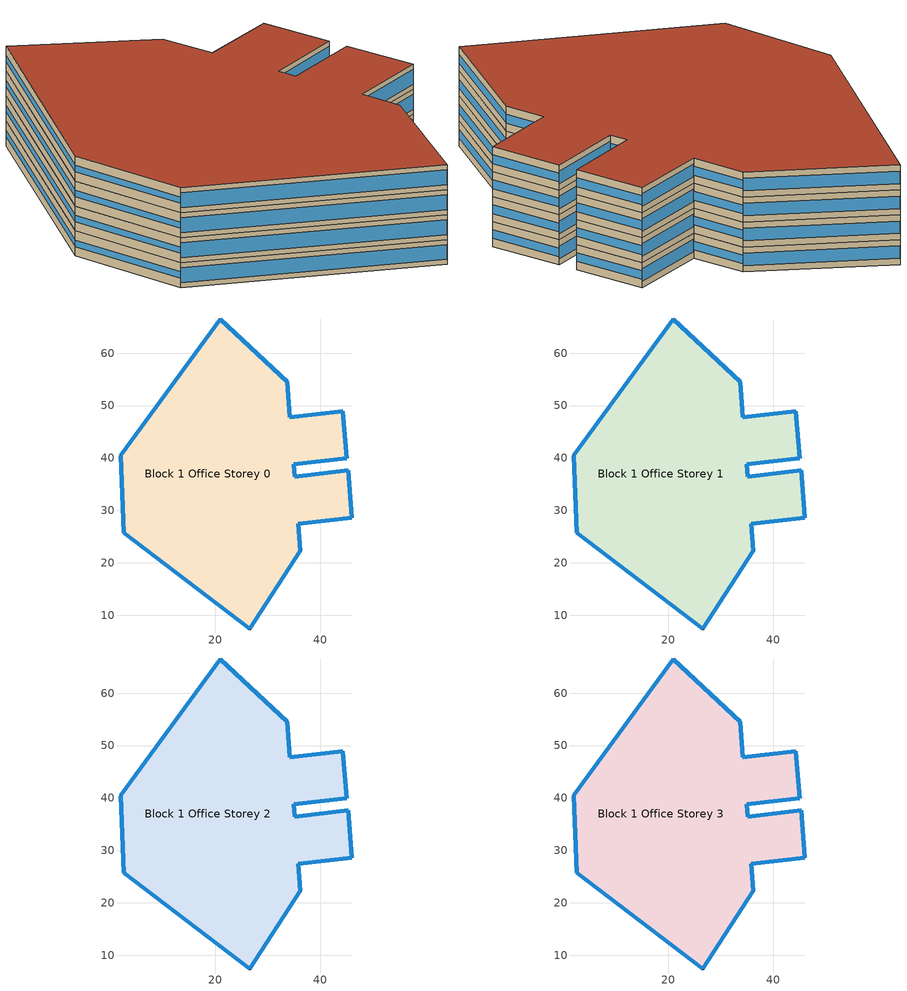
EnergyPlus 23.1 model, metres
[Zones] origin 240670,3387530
Block 1 Office Storey 0
 floor ground (Project Floor): 33.71,54.56 34.22,47.78 44.33,48.87 45.07,39.97 34.97,38.77 35.1,36.44 45.3,37.64 46.05,28.63 35.84,27.44 36.2,22.32 26.53,7.36 2.5,25.69 1.89,40.46 20.95,66.51 z0
 wall outside (Project Wall): 33.71,54.56 20.95,66.51 1.89,40.46 2.5,25.69 26.53,7.36 36.2,22.32 35.84,27.44 46.05,28.63 45.3,37.64 35.1,36.44 34.97,38.77 45.07,39.97 44.33,48.87 34.22,47.78 33.71,54.56 z0:3
 window (Office_north_window_construction): 33.71,54.56 20.95,66.51 / 45.3,37.64 35.11,36.44 / 44.32,48.87 34.23,47.78 z0.75:2.25
 window (Office_west_window_construction): 20.94,66.5 1.9,40.47 / 1.89,40.45 2.5,25.69 z1.12:1.88
 window (Office_south_window_construction): 2.51,25.68 26.52,7.37 / 35.85,27.44 46.04,28.63 / 34.97,38.77 45.07,39.97 z0.6:2.4
 window (Office_east_window_construction): 26.54,7.37 36.2,22.32 / 36.2,22.33 35.84,27.43 / 46.05,28.64 45.3,37.63 / 35.1,36.44 34.97,38.77 / 45.07,39.98 44.33,48.86 / 34.22,47.78 33.71,54.55 z0.98:2.02
 roof outside (Project Ceiling): 36.2,22.32 35.84,27.44 46.05,28.63 45.3,37.64 35.1,36.44 34.97,38.77 45.07,39.97 44.33,48.87 34.22,47.78 33.71,54.56 20.95,66.51 1.89,40.46 2.5,25.69 26.53,7.36 z3
Block 1 Office Storey 1
 floor outside (Project Floor): 33.71,54.56 34.22,47.78 44.33,48.87 45.07,39.97 34.97,38.77 35.1,36.44 45.3,37.64 46.05,28.63 35.84,27.44 36.2,22.32 26.53,7.36 2.5,25.69 1.89,40.46 20.95,66.51 z3
 wall outside (Project Wall): 33.71,54.56 20.95,66.51 1.89,40.46 2.5,25.69 26.53,7.36 36.2,22.32 35.84,27.44 46.05,28.63 45.3,37.64 35.1,36.44 34.97,38.77 45.07,39.97 44.33,48.87 34.22,47.78 33.71,54.56 z3:6
 window (Office_north_window_construction): 33.71,54.56 20.95,66.51 / 45.3,37.64 35.11,36.44 / 44.32,48.87 34.23,47.78 z3.75:5.25
 window (Office_west_window_construction): 20.94,66.5 1.9,40.47 / 1.89,40.45 2.5,25.69 z4.12:4.88
 window (Office_south_window_construction): 2.51,25.68 26.52,7.37 / 35.85,27.44 46.04,28.63 / 34.97,38.77 45.07,39.97 z3.6:5.4
 window (Office_east_window_construction): 26.54,7.37 36.2,22.32 / 36.2,22.33 35.84,27.43 / 46.05,28.64 45.3,37.63 / 35.1,36.44 34.97,38.77 / 45.07,39.98 44.33,48.86 / 34.22,47.78 33.71,54.55 z3.98:5.03
 roof outside (Project Ceiling): 36.2,22.32 35.84,27.44 46.05,28.63 45.3,37.64 35.1,36.44 34.97,38.77 45.07,39.97 44.33,48.87 34.22,47.78 33.71,54.56 20.95,66.51 1.89,40.46 2.5,25.69 26.53,7.36 z6
Block 1 Office Storey 2
 floor outside (Project Floor): 33.71,54.56 34.22,47.78 44.33,48.87 45.07,39.97 34.97,38.77 35.1,36.44 45.3,37.64 46.05,28.63 35.84,27.44 36.2,22.32 26.53,7.36 2.5,25.69 1.89,40.46 20.95,66.51 z6
 wall outside (Project Wall): 33.71,54.56 20.95,66.51 1.89,40.46 2.5,25.69 26.53,7.36 36.2,22.32 35.84,27.44 46.05,28.63 45.3,37.64 35.1,36.44 34.97,38.77 45.07,39.97 44.33,48.87 34.22,47.78 33.71,54.56 z6:9
 window (Office_north_window_construction): 33.71,54.56 20.95,66.51 / 45.3,37.64 35.11,36.44 / 44.32,48.87 34.23,47.78 z6.75:8.25
 window (Office_west_window_construction): 20.94,66.5 1.9,40.47 / 1.89,40.45 2.5,25.69 z7.12:7.88
 window (Office_south_window_construction): 2.51,25.68 26.52,7.37 / 35.85,27.44 46.04,28.63 / 34.97,38.77 45.07,39.97 z6.6:8.4
 window (Office_east_window_construction): 26.54,7.37 36.2,22.32 / 36.2,22.33 35.84,27.43 / 46.05,28.64 45.3,37.63 / 35.1,36.44 34.97,38.77 / 45.07,39.98 44.33,48.86 / 34.22,47.78 33.71,54.55 z6.97:8.03
 roof outside (Project Ceiling): 36.2,22.32 35.84,27.44 46.05,28.63 45.3,37.64 35.1,36.44 34.97,38.77 45.07,39.97 44.33,48.87 34.22,47.78 33.71,54.56 20.95,66.51 1.89,40.46 2.5,25.69 26.53,7.36 z9
Block 1 Office Storey 3
 floor outside (Project Floor): 33.71,54.56 34.22,47.78 44.33,48.87 45.07,39.97 34.97,38.77 35.1,36.44 45.3,37.64 46.05,28.63 35.84,27.44 36.2,22.32 26.53,7.36 2.5,25.69 1.89,40.46 20.95,66.51 z9
 wall outside (Project Wall): 33.71,54.56 20.95,66.51 1.89,40.46 2.5,25.69 26.53,7.36 36.2,22.32 35.84,27.44 46.05,28.63 45.3,37.64 35.1,36.44 34.97,38.77 45.07,39.97 44.33,48.87 34.22,47.78 33.71,54.56 z9:12
 window (Office_north_window_construction): 33.71,54.56 20.95,66.51 / 45.3,37.64 35.11,36.44 / 44.32,48.87 34.23,47.78 z9.75:11.25
 window (Office_west_window_construction): 20.94,66.5 1.9,40.47 / 1.89,40.45 2.5,25.69 z10.12:10.88
 window (Office_south_window_construction): 2.51,25.68 26.52,7.37 / 35.85,27.44 46.04,28.63 / 34.97,38.77 45.07,39.97 z9.6:11.4
 window (Office_east_window_construction): 26.54,7.37 36.2,22.32 / 36.2,22.33 35.84,27.43 / 46.05,28.64 45.3,37.63 / 35.1,36.44 34.97,38.77 / 45.07,39.98 44.33,48.86 / 34.22,47.78 33.71,54.55 z9.97:11.03
 roof outside (Project Flat Roof): 36.2,22.32 35.84,27.44 46.05,28.63 45.3,37.64 35.1,36.44 34.97,38.77 45.07,39.97 44.33,48.87 34.22,47.78 33.71,54.56 20.95,66.51 1.89,40.46 2.5,25.69 26.53,7.36 z12
[Building]
Building_1: North Axis=0; Terrain=City; Loads Convergence Tolerance Value=0.04; Temperature Convergence Tolerance Value=0.4; Solar Distribution=FullExterior; Maximum Number of Warmup Days=25; Minimum Number of Warmup Days=6
[Site:Location]
CHN Design_Conditions: Latitude=30; Longitude=114; Time Zone=8; Elevation=12
[SIZINGPERIOD:DESIGNDAY] Day of Month=21; DryBulb Temperature Range Modifier Type=DefaultMultipliers; Humidity Condition Type=Wetbulb; Barometric Pressure=101181; Rain Indicator=No; Snow Indicator=No; Daylight Saving Time Indicator=No; Sky Clearness=0; Begin Environment Reset Mode=FullResetAtBeginEnvironment
Name | Month | Day Type | Maximum DryBulb Temperature | Daily DryBulb Temperature Range | Wetbulb or DewPoint at Maximum DryBulb | Wind Speed | Wind Direction | Solar Model Indicator | ASHRAE Clear Sky Optical Depth for Beam Irradiance taub | ASHRAE Clear Sky Optical Depth for Diffuse Irradiance taud
Ann Htg 99.6% Condns DB | 1 | WinterDesignDay | -10 | 0 | -4.8 | 1 | 340 | ASHRAEClearSky | 0 | 0
Ann Clg .4% Condns DB=>MWB | 7 | SummerDesignDay | 40 | 6.6 | 27.1 | 3.5 | 220 | ASHRAETau | 0.781 | 1.413
[MATERIAL]
DefaultMaterial: Roughness=Rough; Thickness=0.1; Conductivity=0.1; Density=1000; Specific Heat=1000; Thermal Absorptance=0.9; Solar Absorptance=0.7; Visible Absorptance=0.7
[WINDOWMATERIAL:SIMPLEGLAZINGSYSTEM] UFactor=1.6; Visible Transmittance=0.6
Name | Solar Heat Gain Coefficient
Office_east_window; Office_south_window; Office_west_window | 0.3
Office_north_window | 0.35
[CONSTRUCTION]
Project Wall; Project Floor; Project Flat Roof; Project Ceiling: DefaultMaterial
Office_east_window_construction: Office_east_window
Office_south_window_construction: Office_south_window
Office_west_window_construction: Office_west_window
Office_north_window_construction: Office_north_window
[SPACE] Ceiling Height=autocalculate; Volume=autocalculate; Floor Area=autocalculate; Space Type=Office
Name | Zone
Block 1 Office Storey 0_space | Block 1 Office Storey 0
Block 1 Office Storey 1_space | Block 1 Office Storey 1
Block 1 Office Storey 2_space | Block 1 Office Storey 2
Block 1 Office Storey 3_space | Block 1 Office Storey 3
[SPACELIST]
Office: Block 1 Office Storey 0_space, Block 1 Office Storey 1_space, Block 1 Office Storey 2_space, Block 1 Office Storey 3_space
[ZONE] Type=1; Multiplier=1; Ceiling Height=autocalculate; Volume=autocalculate; Floor Area=autocalculate; Part of Total Floor Area=Yes
Block 1 Office Storey 0; Block 1 Office Storey 1; Block 1 Office Storey 2; Block 1 Office Storey 3
[PEOPLE]
People_for_office: Zone or ZoneList or Space or SpaceList=Office; Number of People Schedule=SeasonalSchedule_Schedule_office_people; Number of People Calculation Method=People/Area; People per Floor Area=0.1; Fraction Radiant=0.3; Sensible Heat Fraction=autocalculate; Activity Level Schedule=SeasonalSchedule_Schedule_office_activity; Carbon Dioxide Generation Rate=3.82e-08; Enable ASHRAE 55 Comfort Warnings=No; Mean Radiant Temperature Calculation Type=ZoneAveraged; Clothing Insulation Calculation Method=ClothingInsulationSchedule; Cold Stress Temperature Threshold=15.56; Heat Stress Temperature Threshold=30
[LIGHTS]
Light_for_office: Zone or ZoneList or Space or SpaceList=Office; Schedule=SeasonalSchedule_office_lighting; Design Level Calculation Method=Watts/Area; Watts per Zone Floor Area=8; Return Air Fraction=0; Fraction Radiant=0.32; Fraction Visible=0.25; Fraction Replaceable=1; EndUse Subcategory=General; Return Air Fraction Calculated from Plenum Temperature=No; Return Air Fraction Function of Plenum Temperature Coefficient 1=0; Return Air Fraction Function of Plenum Temperature Coefficient 2=0
[ELECTRICEQUIPMENT]
Equipment_for_office: Zone or ZoneList or Space or SpaceList=Office; Schedule=SeasonalSchedule_Schedule_office_equipment; Design Level Calculation Method=Watts/Area; Watts per Zone Floor Area=15; Fraction Latent=0; Fraction Radiant=0; Fraction Lost=0; EndUse Subcategory=Electric Equipment
[DAYLIGHTING:CONTROLS] Illuminance Setpoint at Reference Point 1=300
Name | Zone or Space | Glare Calculation Daylighting Reference Point | Daylighting Reference Point 1
Dlight_Block 1 Office Storey 0 | Block 1 Office Storey 0 | Rpoint_Block 1 Office Storey 0 | Rpoint_Block 1 Office Storey 0
Dlight_Block 1 Office Storey 1 | Block 1 Office Storey 1 | Rpoint_Block 1 Office Storey 1 | Rpoint_Block 1 Office Storey 1
Dlight_Block 1 Office Storey 2 | Block 1 Office Storey 2 | Rpoint_Block 1 Office Storey 2 | Rpoint_Block 1 Office Storey 2
Dlight_Block 1 Office Storey 3 | Block 1 Office Storey 3 | Rpoint_Block 1 Office Storey 3 | Rpoint_Block 1 Office Storey 3
[HVACTEMPLATE:THERMOSTAT]
Name | Heating Setpoint Schedule | Cooling Setpoint Schedule
Thermostat_for_office | SeasonalSchedule_office_heating | SeasonalSchedule_office_cooling
Thermostat_for_commercial | SeasonalSchedule_commerical_heating | SeasonalSchedule_commerical_cooling
Thermostat_for_residential | SeasonalSchedule_residential_heating | SeasonalSchedule_residential_cooling
Thermostat_for_school | SeasonalSchedule_school_heating | SeasonalSchedule_school_cooling
Thermostat_for_hospital | SeasonalSchedule_hospital_heating | SeasonalSchedule_hospital_cooling
Thermostat_for_industrial | SeasonalSchedule_Industrial_heating | SeasonalSchedule_Industrial_cooling
Thermostat_for_transport | SeasonalSchedule_transport_heating | SeasonalSchedule_transport_cooling
Thermostat_for_administration | SeasonalSchedule_administration_heating | SeasonalSchedule_administration_cooling
[HVACTEMPLATE:ZONE:IDEALLOADSAIRSYSTEM] Template Thermostat=Thermostat_for_office; Maximum Heating Supply Air Temperature=50; Minimum Cooling Supply Air Temperature=13; Maximum Heating Supply Air Humidity Ratio=0.0156; Minimum Cooling Supply Air Humidity Ratio=0.0077; Heating Limit=NoLimit; Cooling Limit=NoLimit; Dehumidification Control Type=ConstantSensibleHeatRatio; Cooling Sensible Heat Ratio=0.7; Dehumidification Setpoint=60; Humidification Control Type=None; Humidification Setpoint=30; Outdoor Air Method=DetailedSpecification; Outdoor Air Flow Rate per Person=0.00944; Outdoor Air Flow Rate per Zone Floor Area=0; Outdoor Air Flow Rate per Zone=0; Design Specification Outdoor Air Object=Ventilation_for_office; Demand Controlled Ventilation Type=None; Outdoor Air Economizer Type=NoEconomizer; Heat Recovery Type=None; Sensible Heat Recovery Effectiveness=0.7; Latent Heat Recovery Effectiveness=0.65
Block 1 Office Storey 0; Block 1 Office Storey 1; Block 1 Office Storey 2; Block 1 Office Storey 3
[DESIGNSPECIFICATION:OUTDOORAIR]
Ventilation_for_office: Outdoor Air Method=Flow/Person; Outdoor Air Flow per Person=0.00833333; Outdoor Air Flow per Zone Floor Area=0; Outdoor Air Flow per Zone=0; Outdoor Air Flow Air Changes per Hour=0
[SCHEDULE:DAY:HOURLY]
Schedule_administration_heating_summer_hourly; Schedule_commerical_heating_summer_hourly; Schedule_residential_heating_summer_hourly; Schedule_school_heating_summer_hourly; Schedule_hospital_heating_summer_hourly; Schedule_Industrial_heating_summer_hourly; Schedule_transport_heating_summer_hourly; Schedule_office_heating_summer_hourly: -20, -20, -20, -20, -20, -20, -20, -20, -20, -20, -20, -20, -20, -20, -20, -20, -20, -20, -20, -20, -20, -20, -20, -20
Schedule_administration_heating_winnter_weekday_hourly: 5, 5, 5, 5, 5, 5, 12, 12, 18, 20, 20, 20, 20, 20, 20, 20, 20, 20, 18, 5, 5, 5, 5, 5
Schedule_administration_heating_winnter_holiday_hourly; Schedule_school_heating_winnter_holiday_hourly: 5, 5, 5, 5, 5, 5, 5, 5, 5, 5, 5, 5, 5, 5, 5, 5, 5, 5, 5, 5, 5, 5, 5, 5
Schedule_administration_cooling_winter_hourly; Schedule_administration_cooling_summer_holiday_hourly; Schedule_commerical_cooling_winter_hourly; Schedule_residential_cooling_winter_hourly; Schedule_school_cooling_winter_hourly; Schedule_school_cooling_summer_holiday_hourly; Schedule_hospital_cooling_winter_hourly; Schedule_Industrial_cooling_winter_hourly; Schedule_transport_cooling_winter_hourly; Schedule_office_cooling_winter_hourly: 50, 50, 50, 50, 50, 50, 50, 50, 50, 50, 50, 50, 50, 50, 50, 50, 50, 50, 50, 50, 50, 50, 50, 50
Schedule_administration_cooling_summer_weekday_hourly: 50, 50, 50, 50, 50, 50, 50, 28, 26, 26, 26, 26, 26, 26, 26, 26, 26, 26, 50, 50, 50, 50, 50, 50
Schedule_commerical_heating_winnter_weekday_hourly; Schedule_commerical_heating_winnter_holiday_hourly: 5, 5, 5, 5, 5, 5, 12, 16, 18, 18, 18, 18, 18, 18, 18, 18, 18, 18, 18, 18, 12, 5, 5, 5
Schedule_commerical_cooling_summer_weekday_hourly; Schedule_commerical_cooling_summer_holiday_hourly: 50, 50, 50, 50, 50, 50, 50, 28, 24, 24, 24, 24, 24, 24, 24, 24, 24, 24, 24, 24, 24, 28, 50, 50
Schedule_residential_heating_winnter_weekday_hourly; Schedule_residential_heating_winnter_holiday_hourly: 18, 18, 18, 18, 18, 18, 18, -20, -20, -20, -20, -20, -20, -20, -20, -20, -20, -20, -20, -20, 18, 18, 18, 18
Schedule_residential_cooling_summer_weekday_hourly; Schedule_residential_cooling_summer_holiday_hourly: 26, 26, 26, 26, 26, 26, 26, 50, 50, 50, 50, 50, 50, 50, 50, 50, 50, 50, 50, 50, 26, 26, 26, 26
Schedule_school_heating_winnter_weekday_hourly: 5, 5, 5, 5, 5, 12, 18, 20, 20, 20, 20, 20, 20, 20, 20, 20, 20, 20, 18, 12, 5, 5, 5, 5
Schedule_school_cooling_summer_weekday_hourly: 50, 50, 50, 50, 50, 50, 28, 26, 26, 26, 26, 26, 26, 26, 26, 26, 26, 26, 50, 50, 50, 50, 50, 50
Schedule_hospital_heating_winnter_weekday_hourly; Schedule_hospital_heating_winnter_holiday_hourly: 22, 22, 22, 22, 22, 22, 22, 22, 22, 22, 22, 22, 22, 22, 22, 22, 22, 22, 22, 22, 22, 22, 22, 22
Schedule_hospital_cooling_summer_weekday_hourly; Schedule_hospital_cooling_summer_holiday_hourly: 26, 26, 26, 26, 26, 26, 26, 26, 26, 26, 26, 26, 26, 26, 26, 26, 26, 26, 26, 26, 26, 26, 26, 26
Schedule_Industrial_heating_winnter_weekday_hourly; Schedule_Industrial_heating_winnter_holiday_hourly: -20, -20, -20, -20, -20, -20, 18, 18, 18, 18, 18, 18, 18, 18, 18, 18, 18, 18, 18, -20, -20, -20, -20, -20
Schedule_Industrial_cooling_summer_weekday_hourly; Schedule_Industrial_cooling_summer_holiday_hourly: 50, 50, 50, 50, 50, 50, 50, 28, 28, 28, 28, 28, 28, 28, 28, 28, 28, 28, 28, 50, 50, 50, 50, 50
Schedule_transport_heating_winnter_weekday_hourly; Schedule_transport_heating_winnter_holiday_hourly: 18, 18, 18, 18, 18, 18, 20, 20, 20, 20, 20, 20, 20, 20, 20, 20, 20, 20, 20, 20, 20, 20, 18, 18
Schedule_transport_cooling_summer_weekday_hourly; Schedule_transport_cooling_summer_holiday_hourly: 26, 26, 26, 26, 26, 26, 26, 24, 24, 24, 25, 24, 24, 24, 24, 24, 24, 24, 24, 24, 24, 24, 26, 28
Schedule_office_heating_winnter_weekday_hourly: 5, 5, 5, 5, 5, 5, 12, 18, 20, 20, 20, 20, 20, 20, 20, 20, 20, 20, 20, 18, 12, 5, 5, 5
Schedule_office_heating_winnter_holiday_hourly: 5, 5, 5, 5, 5, 5, 5, 5, 5, 16, 16, 16, 16, 16, 16, 16, 16, 5, 5, 5, 5, 5, 5, 5
Schedule_office_cooling_summer_weekday_hourly: 50, 50, 50, 50, 50, 50, 28, 26, 26, 26, 26, 26, 26, 26, 26, 26, 26, 26, 26, 26, 50, 50, 50, 50
Schedule_office_cooling_summer_holiday_hourly: 50, 50, 50, 50, 50, 50, 50, 50, 50, 50, 50, 26, 26, 26, 26, 26, 26, 50, 50, 50, 50, 50, 50, 50
Schedule_office_lighting_weekday_hourly: 0.1, 0.1, 0.1, 0.1, 0.1, 0.1, 0.1, 0.2, 0.5, 0.95, 0.95, 0.95, 0.8, 0.8, 0.95, 0.95, 0.95, 0.95, 0.95, 0.95, 0.95, 0.8, 0.5, 0.1
Schedule_office_lighting_holiday_hourly; Schedule_office_equipment_holiday_hourly: 0.1, 0.1, 0.1, 0.1, 0.1, 0.1, 0.1, 0.1, 0.1, 0.1, 0.1, 0.1, 0.1, 0.3, 0.3, 0.3, 0.3, 0.3, 0.3, 0.3, 0.3, 0.3, 0.1, 0.1
Schedule_office_equipment_weekday_hourly: 0.1, 0.1, 0.1, 0.1, 0.1, 0.1, 0.1, 0.2, 0.5, 0.95, 0.95, 0.95, 0.5, 0.5, 0.95, 0.95, 0.95, 0.95, 0.95, 0.95, 0.4, 0.4, 0.3, 0.1
Schedule_office_people_weekday_hourly: 0.1, 0.1, 0.1, 0.1, 0.1, 0.1, 0.1, 0.5, 0.95, 0.95, 0.95, 0.8, 0.8, 0.95, 0.95, 0.95, 0.95, 0.95, 0.8, 0.5, 0.5, 0.3, 0.1, 0.1
Schedule_office_people_holiday_hourly: 0.1, 0.1, 0.1, 0.1, 0.1, 0.1, 0.1, 0.1, 0.1, 0.1, 0.1, 0.1, 0.1, 0.3, 0.3, 0.3, 0.3, 0.3, 0.3, 0.1, 0.1, 0.1, 0.1, 0.1
Schedule_office_activity_weekday_hourly; Schedule_office_activity_holiday_hourly: 144, 144, 144, 144, 144, 144, 144, 144, 144, 144, 144, 144, 144, 144, 144, 144, 144, 144, 144, 144, 144, 144, 144, 144
[SCHEDULE:WEEK:DAILY]
Schedule_office_heating_summer_weekly: Schedule_office_heating_summer_hourly, Schedule_office_heating_summer_hourly, Schedule_office_heating_summer_hourly, Schedule_office_heating_summer_hourly, Schedule_office_heating_summer_hourly, Schedule_office_heating_summer_hourly, Schedule_office_heating_summer_hourly, Schedule_office_heating_summer_hourly, Schedule_office_heating_summer_hourly, Schedule_office_heating_summer_hourly, Schedule_office_heating_summer_hourly, Schedule_office_heating_summer_hourly
Schedule_office_heating_winnter_weekly: Schedule_office_heating_winnter_holiday_hourly, Schedule_office_heating_winnter_weekday_hourly, Schedule_office_heating_winnter_weekday_hourly, Schedule_office_heating_winnter_weekday_hourly, Schedule_office_heating_winnter_weekday_hourly, Schedule_office_heating_winnter_weekday_hourly, Schedule_office_heating_winnter_holiday_hourly, Schedule_office_heating_winnter_holiday_hourly, Schedule_office_heating_winnter_weekday_hourly, Schedule_office_heating_winnter_weekday_hourly, Schedule_office_heating_winnter_holiday_hourly, Schedule_office_heating_winnter_holiday_hourly
Schedule_office_cooling_winnter_weekly: Schedule_office_cooling_winter_hourly, Schedule_office_cooling_winter_hourly, Schedule_office_cooling_winter_hourly, Schedule_office_cooling_winter_hourly, Schedule_office_cooling_winter_hourly, Schedule_office_cooling_winter_hourly, Schedule_office_cooling_winter_hourly, Schedule_office_cooling_winter_hourly, Schedule_office_cooling_winter_hourly, Schedule_office_cooling_winter_hourly, Schedule_office_cooling_winter_hourly, Schedule_office_cooling_winter_hourly
Schedule_office_cooling_summer_weekly: Schedule_office_cooling_summer_holiday_hourly, Schedule_office_cooling_summer_weekday_hourly, Schedule_office_cooling_summer_weekday_hourly, Schedule_office_cooling_summer_weekday_hourly, Schedule_office_cooling_summer_weekday_hourly, Schedule_office_cooling_summer_weekday_hourly, Schedule_office_cooling_summer_holiday_hourly, Schedule_office_cooling_summer_holiday_hourly, Schedule_office_cooling_summer_weekday_hourly, Schedule_office_cooling_summer_weekday_hourly, Schedule_office_cooling_summer_holiday_hourly, Schedule_office_cooling_summer_holiday_hourly
Schedule_office_lighting_weekly: Schedule_office_lighting_holiday_hourly, Schedule_office_lighting_weekday_hourly, Schedule_office_lighting_weekday_hourly, Schedule_office_lighting_weekday_hourly, Schedule_office_lighting_weekday_hourly, Schedule_office_lighting_weekday_hourly, Schedule_office_lighting_holiday_hourly, Schedule_office_lighting_holiday_hourly, Schedule_office_lighting_weekday_hourly, Schedule_office_lighting_weekday_hourly, Schedule_office_lighting_holiday_hourly, Schedule_office_lighting_holiday_hourly
Schedule_office_equipment_weekly: Schedule_office_equipment_holiday_hourly, Schedule_office_equipment_weekday_hourly, Schedule_office_equipment_weekday_hourly, Schedule_office_equipment_weekday_hourly, Schedule_office_equipment_weekday_hourly, Schedule_office_equipment_weekday_hourly, Schedule_office_equipment_holiday_hourly, Schedule_office_equipment_holiday_hourly, Schedule_office_equipment_weekday_hourly, Schedule_office_equipment_weekday_hourly, Schedule_office_equipment_holiday_hourly, Schedule_office_equipment_holiday_hourly
Schedule_office_people_weekly: Schedule_office_people_holiday_hourly, Schedule_office_people_weekday_hourly, Schedule_office_people_weekday_hourly, Schedule_office_people_weekday_hourly, Schedule_office_people_weekday_hourly, Schedule_office_people_weekday_hourly, Schedule_office_people_holiday_hourly, Schedule_office_people_holiday_hourly, Schedule_office_people_weekday_hourly, Schedule_office_people_weekday_hourly, Schedule_office_people_holiday_hourly, Schedule_office_people_holiday_hourly
Schedule_office_activity_weekly: Schedule_office_activity_holiday_hourly, Schedule_office_activity_weekday_hourly, Schedule_office_activity_weekday_hourly, Schedule_office_activity_weekday_hourly, Schedule_office_activity_weekday_hourly, Schedule_office_activity_weekday_hourly, Schedule_office_activity_holiday_hourly, Schedule_office_activity_holiday_hourly, Schedule_office_activity_weekday_hourly, Schedule_office_activity_weekday_hourly, Schedule_office_activity_holiday_hourly, Schedule_office_activity_holiday_hourly
Schedule_commerical_heating_summer_weekly: Schedule_commerical_heating_summer_hourly, Schedule_commerical_heating_summer_hourly, Schedule_commerical_heating_summer_hourly, Schedule_commerical_heating_summer_hourly, Schedule_commerical_heating_summer_hourly, Schedule_commerical_heating_summer_hourly, Schedule_commerical_heating_summer_hourly, Schedule_commerical_heating_summer_hourly, Schedule_commerical_heating_summer_hourly, Schedule_commerical_heating_summer_hourly, Schedule_commerical_heating_summer_hourly, Schedule_commerical_heating_summer_hourly
Schedule_commerical_heating_winnter_weekly: Schedule_commerical_heating_winnter_holiday_hourly, Schedule_commerical_heating_winnter_weekday_hourly, Schedule_commerical_heating_winnter_weekday_hourly, Schedule_commerical_heating_winnter_weekday_hourly, Schedule_commerical_heating_winnter_weekday_hourly, Schedule_commerical_heating_winnter_weekday_hourly, Schedule_commerical_heating_winnter_holiday_hourly, Schedule_commerical_heating_winnter_holiday_hourly, Schedule_commerical_heating_winnter_weekday_hourly, Schedule_commerical_heating_winnter_weekday_hourly, Schedule_commerical_heating_winnter_holiday_hourly, Schedule_commerical_heating_winnter_holiday_hourly
Schedule_commerical_cooling_winnter_weekly: Schedule_commerical_cooling_winter_hourly, Schedule_commerical_cooling_winter_hourly, Schedule_commerical_cooling_winter_hourly, Schedule_commerical_cooling_winter_hourly, Schedule_commerical_cooling_winter_hourly, Schedule_commerical_cooling_winter_hourly, Schedule_commerical_cooling_winter_hourly, Schedule_commerical_cooling_winter_hourly, Schedule_commerical_cooling_winter_hourly, Schedule_commerical_cooling_winter_hourly, Schedule_commerical_cooling_winter_hourly, Schedule_commerical_cooling_winter_hourly
Schedule_commerical_cooling_summer_weekly: Schedule_commerical_cooling_summer_holiday_hourly, Schedule_commerical_cooling_summer_weekday_hourly, Schedule_commerical_cooling_summer_weekday_hourly, Schedule_commerical_cooling_summer_weekday_hourly, Schedule_commerical_cooling_summer_weekday_hourly, Schedule_commerical_cooling_summer_weekday_hourly, Schedule_commerical_cooling_summer_holiday_hourly, Schedule_commerical_cooling_summer_holiday_hourly, Schedule_commerical_cooling_summer_weekday_hourly, Schedule_commerical_cooling_summer_weekday_hourly, Schedule_commerical_cooling_summer_holiday_hourly, Schedule_commerical_cooling_summer_holiday_hourly
Schedule_residential_heating_summer_weekly: Schedule_residential_heating_summer_hourly, Schedule_residential_heating_summer_hourly, Schedule_residential_heating_summer_hourly, Schedule_residential_heating_summer_hourly, Schedule_residential_heating_summer_hourly, Schedule_residential_heating_summer_hourly, Schedule_residential_heating_summer_hourly, Schedule_residential_heating_summer_hourly, Schedule_residential_heating_summer_hourly, Schedule_residential_heating_summer_hourly, Schedule_residential_heating_summer_hourly, Schedule_residential_heating_summer_hourly
Schedule_residential_heating_winnter_weekly: Schedule_residential_heating_winnter_holiday_hourly, Schedule_residential_heating_winnter_weekday_hourly, Schedule_residential_heating_winnter_weekday_hourly, Schedule_residential_heating_winnter_weekday_hourly, Schedule_residential_heating_winnter_weekday_hourly, Schedule_residential_heating_winnter_weekday_hourly, Schedule_residential_heating_winnter_holiday_hourly, Schedule_residential_heating_winnter_holiday_hourly, Schedule_residential_heating_winnter_weekday_hourly, Schedule_residential_heating_winnter_weekday_hourly, Schedule_residential_heating_winnter_holiday_hourly, Schedule_residential_heating_winnter_holiday_hourly
Schedule_residential_cooling_winnter_weekly: Schedule_residential_cooling_winter_hourly, Schedule_residential_cooling_winter_hourly, Schedule_residential_cooling_winter_hourly, Schedule_residential_cooling_winter_hourly, Schedule_residential_cooling_winter_hourly, Schedule_residential_cooling_winter_hourly, Schedule_residential_cooling_winter_hourly, Schedule_residential_cooling_winter_hourly, Schedule_residential_cooling_winter_hourly, Schedule_residential_cooling_winter_hourly, Schedule_residential_cooling_winter_hourly, Schedule_residential_cooling_winter_hourly
Schedule_residential_cooling_summer_weekly: Schedule_residential_cooling_summer_holiday_hourly, Schedule_residential_cooling_summer_weekday_hourly, Schedule_residential_cooling_summer_weekday_hourly, Schedule_residential_cooling_summer_weekday_hourly, Schedule_residential_cooling_summer_weekday_hourly, Schedule_residential_cooling_summer_weekday_hourly, Schedule_residential_cooling_summer_holiday_hourly, Schedule_residential_cooling_summer_holiday_hourly, Schedule_residential_cooling_summer_weekday_hourly, Schedule_residential_cooling_summer_weekday_hourly, Schedule_residential_cooling_summer_holiday_hourly, Schedule_residential_cooling_summer_holiday_hourly
Schedule_school_heating_summer_weekly: Schedule_school_heating_summer_hourly, Schedule_school_heating_summer_hourly, Schedule_school_heating_summer_hourly, Schedule_school_heating_summer_hourly, Schedule_school_heating_summer_hourly, Schedule_school_heating_summer_hourly, Schedule_school_heating_summer_hourly, Schedule_school_heating_summer_hourly, Schedule_school_heating_summer_hourly, Schedule_school_heating_summer_hourly, Schedule_school_heating_summer_hourly, Schedule_school_heating_summer_hourly
Schedule_school_heating_winnter_weekly: Schedule_school_heating_winnter_holiday_hourly, Schedule_school_heating_winnter_weekday_hourly, Schedule_school_heating_winnter_weekday_hourly, Schedule_school_heating_winnter_weekday_hourly, Schedule_school_heating_winnter_weekday_hourly, Schedule_school_heating_winnter_weekday_hourly, Schedule_school_heating_winnter_holiday_hourly, Schedule_school_heating_winnter_holiday_hourly, Schedule_school_heating_winnter_weekday_hourly, Schedule_school_heating_winnter_weekday_hourly, Schedule_school_heating_winnter_holiday_hourly, Schedule_school_heating_winnter_holiday_hourly
Schedule_school_cooling_winnter_weekly: Schedule_school_cooling_winter_hourly, Schedule_school_cooling_winter_hourly, Schedule_school_cooling_winter_hourly, Schedule_school_cooling_winter_hourly, Schedule_school_cooling_winter_hourly, Schedule_school_cooling_winter_hourly, Schedule_school_cooling_winter_hourly, Schedule_school_cooling_winter_hourly, Schedule_school_cooling_winter_hourly, Schedule_school_cooling_winter_hourly, Schedule_school_cooling_winter_hourly, Schedule_school_cooling_winter_hourly
Schedule_school_cooling_summer_weekly: Schedule_school_cooling_summer_holiday_hourly, Schedule_school_cooling_summer_weekday_hourly, Schedule_school_cooling_summer_weekday_hourly, Schedule_school_cooling_summer_weekday_hourly, Schedule_school_cooling_summer_weekday_hourly, Schedule_school_cooling_summer_weekday_hourly, Schedule_school_cooling_summer_holiday_hourly, Schedule_school_cooling_summer_holiday_hourly, Schedule_school_cooling_summer_weekday_hourly, Schedule_school_cooling_summer_weekday_hourly, Schedule_school_cooling_summer_holiday_hourly, Schedule_school_cooling_summer_holiday_hourly
Schedule_hospital_heating_summer_weekly: Schedule_hospital_heating_summer_hourly, Schedule_hospital_heating_summer_hourly, Schedule_hospital_heating_summer_hourly, Schedule_hospital_heating_summer_hourly, Schedule_hospital_heating_summer_hourly, Schedule_hospital_heating_summer_hourly, Schedule_hospital_heating_summer_hourly, Schedule_hospital_heating_summer_hourly, Schedule_hospital_heating_summer_hourly, Schedule_hospital_heating_summer_hourly, Schedule_hospital_heating_summer_hourly, Schedule_hospital_heating_summer_hourly
Schedule_hospital_heating_winnter_weekly: Schedule_hospital_heating_winnter_holiday_hourly, Schedule_hospital_heating_winnter_weekday_hourly, Schedule_hospital_heating_winnter_weekday_hourly, Schedule_hospital_heating_winnter_weekday_hourly, Schedule_hospital_heating_winnter_weekday_hourly, Schedule_hospital_heating_winnter_weekday_hourly, Schedule_hospital_heating_winnter_holiday_hourly, Schedule_hospital_heating_winnter_holiday_hourly, Schedule_hospital_heating_winnter_weekday_hourly, Schedule_hospital_heating_winnter_weekday_hourly, Schedule_hospital_heating_winnter_holiday_hourly, Schedule_hospital_heating_winnter_holiday_hourly
Schedule_hospital_cooling_winnter_weekly: Schedule_hospital_cooling_winter_hourly, Schedule_hospital_cooling_winter_hourly, Schedule_hospital_cooling_winter_hourly, Schedule_hospital_cooling_winter_hourly, Schedule_hospital_cooling_winter_hourly, Schedule_hospital_cooling_winter_hourly, Schedule_hospital_cooling_winter_hourly, Schedule_hospital_cooling_winter_hourly, Schedule_hospital_cooling_winter_hourly, Schedule_hospital_cooling_winter_hourly, Schedule_hospital_cooling_winter_hourly, Schedule_hospital_cooling_winter_hourly
Schedule_hospital_cooling_summer_weekly: Schedule_hospital_cooling_summer_holiday_hourly, Schedule_hospital_cooling_summer_weekday_hourly, Schedule_hospital_cooling_summer_weekday_hourly, Schedule_hospital_cooling_summer_weekday_hourly, Schedule_hospital_cooling_summer_weekday_hourly, Schedule_hospital_cooling_summer_weekday_hourly, Schedule_hospital_cooling_summer_holiday_hourly, Schedule_hospital_cooling_summer_holiday_hourly, Schedule_hospital_cooling_summer_weekday_hourly, Schedule_hospital_cooling_summer_weekday_hourly, Schedule_hospital_cooling_summer_holiday_hourly, Schedule_hospital_cooling_summer_holiday_hourly
Schedule_Industrial_heating_summer_weekly: Schedule_Industrial_heating_summer_hourly, Schedule_Industrial_heating_summer_hourly, Schedule_Industrial_heating_summer_hourly, Schedule_Industrial_heating_summer_hourly, Schedule_Industrial_heating_summer_hourly, Schedule_Industrial_heating_summer_hourly, Schedule_Industrial_heating_summer_hourly, Schedule_Industrial_heating_summer_hourly, Schedule_Industrial_heating_summer_hourly, Schedule_Industrial_heating_summer_hourly, Schedule_Industrial_heating_summer_hourly, Schedule_Industrial_heating_summer_hourly
Schedule_Industrial_heating_winnter_weekly: Schedule_Industrial_heating_winnter_holiday_hourly, Schedule_Industrial_heating_winnter_weekday_hourly, Schedule_Industrial_heating_winnter_weekday_hourly, Schedule_Industrial_heating_winnter_weekday_hourly, Schedule_Industrial_heating_winnter_weekday_hourly, Schedule_Industrial_heating_winnter_weekday_hourly, Schedule_Industrial_heating_winnter_holiday_hourly, Schedule_Industrial_heating_winnter_holiday_hourly, Schedule_Industrial_heating_winnter_weekday_hourly, Schedule_Industrial_heating_winnter_weekday_hourly, Schedule_Industrial_heating_winnter_holiday_hourly, Schedule_Industrial_heating_winnter_holiday_hourly
Schedule_Industrial_cooling_winnter_weekly: Schedule_Industrial_cooling_winter_hourly, Schedule_Industrial_cooling_winter_hourly, Schedule_Industrial_cooling_winter_hourly, Schedule_Industrial_cooling_winter_hourly, Schedule_Industrial_cooling_winter_hourly, Schedule_Industrial_cooling_winter_hourly, Schedule_Industrial_cooling_winter_hourly, Schedule_Industrial_cooling_winter_hourly, Schedule_Industrial_cooling_winter_hourly, Schedule_Industrial_cooling_winter_hourly, Schedule_Industrial_cooling_winter_hourly, Schedule_Industrial_cooling_winter_hourly
Schedule_Industrial_cooling_summer_weekly: Schedule_Industrial_cooling_summer_holiday_hourly, Schedule_Industrial_cooling_summer_weekday_hourly, Schedule_Industrial_cooling_summer_weekday_hourly, Schedule_Industrial_cooling_summer_weekday_hourly, Schedule_Industrial_cooling_summer_weekday_hourly, Schedule_Industrial_cooling_summer_weekday_hourly, Schedule_Industrial_cooling_summer_holiday_hourly, Schedule_Industrial_cooling_summer_holiday_hourly, Schedule_Industrial_cooling_summer_weekday_hourly, Schedule_Industrial_cooling_summer_weekday_hourly, Schedule_Industrial_cooling_summer_holiday_hourly, Schedule_Industrial_cooling_summer_holiday_hourly
Schedule_administration_heating_summer_weekly: Schedule_administration_heating_summer_hourly, Schedule_administration_heating_summer_hourly, Schedule_administration_heating_summer_hourly, Schedule_administration_heating_summer_hourly, Schedule_administration_heating_summer_hourly, Schedule_administration_heating_summer_hourly, Schedule_administration_heating_summer_hourly, Schedule_administration_heating_summer_hourly, Schedule_administration_heating_summer_hourly, Schedule_administration_heating_summer_hourly, Schedule_administration_heating_summer_hourly, Schedule_administration_heating_summer_hourly
Schedule_administration_heating_winnter_weekly: Schedule_administration_heating_winnter_holiday_hourly, Schedule_administration_heating_winnter_weekday_hourly, Schedule_administration_heating_winnter_weekday_hourly, Schedule_administration_heating_winnter_weekday_hourly, Schedule_administration_heating_winnter_weekday_hourly, Schedule_administration_heating_winnter_weekday_hourly, Schedule_administration_heating_winnter_holiday_hourly, Schedule_administration_heating_winnter_holiday_hourly, Schedule_administration_heating_winnter_weekday_hourly, Schedule_administration_heating_winnter_weekday_hourly, Schedule_administration_heating_winnter_holiday_hourly, Schedule_administration_heating_winnter_holiday_hourly
Schedule_administration_cooling_winnter_weekly: Schedule_administration_cooling_winter_hourly, Schedule_administration_cooling_winter_hourly, Schedule_administration_cooling_winter_hourly, Schedule_administration_cooling_winter_hourly, Schedule_administration_cooling_winter_hourly, Schedule_administration_cooling_winter_hourly, Schedule_administration_cooling_winter_hourly, Schedule_administration_cooling_winter_hourly, Schedule_administration_cooling_winter_hourly, Schedule_administration_cooling_winter_hourly, Schedule_administration_cooling_winter_hourly, Schedule_administration_cooling_winter_hourly
Schedule_administration_cooling_summer_weekly: Schedule_administration_cooling_summer_holiday_hourly, Schedule_administration_cooling_summer_weekday_hourly, Schedule_administration_cooling_summer_weekday_hourly, Schedule_administration_cooling_summer_weekday_hourly, Schedule_administration_cooling_summer_weekday_hourly, Schedule_administration_cooling_summer_weekday_hourly, Schedule_administration_cooling_summer_holiday_hourly, Schedule_administration_cooling_summer_holiday_hourly, Schedule_administration_cooling_summer_weekday_hourly, Schedule_administration_cooling_summer_weekday_hourly, Schedule_administration_cooling_summer_holiday_hourly, Schedule_administration_cooling_summer_holiday_hourly
Schedule_transport_heating_summer_weekly: Schedule_transport_heating_summer_hourly, Schedule_transport_heating_summer_hourly, Schedule_transport_heating_summer_hourly, Schedule_transport_heating_summer_hourly, Schedule_transport_heating_summer_hourly, Schedule_transport_heating_summer_hourly, Schedule_transport_heating_summer_hourly, Schedule_transport_heating_summer_hourly, Schedule_transport_heating_summer_hourly, Schedule_transport_heating_summer_hourly, Schedule_transport_heating_summer_hourly, Schedule_transport_heating_summer_hourly
Schedule_transport_heating_winnter_weekly: Schedule_transport_heating_winnter_holiday_hourly, Schedule_transport_heating_winnter_weekday_hourly, Schedule_transport_heating_winnter_weekday_hourly, Schedule_transport_heating_winnter_weekday_hourly, Schedule_transport_heating_winnter_weekday_hourly, Schedule_transport_heating_winnter_weekday_hourly, Schedule_transport_heating_winnter_holiday_hourly, Schedule_transport_heating_winnter_holiday_hourly, Schedule_transport_heating_winnter_weekday_hourly, Schedule_transport_heating_winnter_weekday_hourly, Schedule_transport_heating_winnter_holiday_hourly, Schedule_transport_heating_winnter_holiday_hourly
Schedule_transport_cooling_winnter_weekly: Schedule_transport_cooling_winter_hourly, Schedule_transport_cooling_winter_hourly, Schedule_transport_cooling_winter_hourly, Schedule_transport_cooling_winter_hourly, Schedule_transport_cooling_winter_hourly, Schedule_transport_cooling_winter_hourly, Schedule_transport_cooling_winter_hourly, Schedule_transport_cooling_winter_hourly, Schedule_transport_cooling_winter_hourly, Schedule_transport_cooling_winter_hourly, Schedule_transport_cooling_winter_hourly, Schedule_transport_cooling_winter_hourly
Schedule_transport_cooling_summer_weekly: Schedule_transport_cooling_summer_holiday_hourly, Schedule_transport_cooling_summer_weekday_hourly, Schedule_transport_cooling_summer_weekday_hourly, Schedule_transport_cooling_summer_weekday_hourly, Schedule_transport_cooling_summer_weekday_hourly, Schedule_transport_cooling_summer_weekday_hourly, Schedule_transport_cooling_summer_holiday_hourly, Schedule_transport_cooling_summer_holiday_hourly, Schedule_transport_cooling_summer_weekday_hourly, Schedule_transport_cooling_summer_weekday_hourly, Schedule_transport_cooling_summer_holiday_hourly, Schedule_transport_cooling_summer_holiday_hourly
[SCHEDULE:YEAR]
SeasonalSchedule_office_heating: Schedule_office_heating_winnter_weekly, 1, 1, 3, 31, Schedule_office_heating_summer_weekly, 4, 1, 11, 30, Schedule_office_heating_winnter_weekly, 12, 1, 12, 31
SeasonalSchedule_office_cooling: Schedule_office_cooling_winnter_weekly, 1, 1, 5, 31, Schedule_office_cooling_summer_weekly, 6, 1, 9, 30, Schedule_office_cooling_winnter_weekly, 10, 1, 12, 31
SeasonalSchedule_office_lighting: Schedule_office_lighting_weekly, 1, 1, 12, 31
SeasonalSchedule_Schedule_office_equipment: Schedule_office_equipment_weekly, 1, 1, 12, 31
SeasonalSchedule_Schedule_office_people: Schedule_office_people_weekly, 1, 1, 12, 31
SeasonalSchedule_Schedule_office_activity: Schedule_office_activity_weekly, 1, 1, 12, 31
SeasonalSchedule_commerical_heating: Schedule_commerical_heating_winnter_weekly, 1, 1, 3, 31, Schedule_commerical_heating_summer_weekly, 4, 1, 11, 30, Schedule_commerical_heating_winnter_weekly, 12, 1, 12, 31
SeasonalSchedule_commerical_cooling: Schedule_commerical_cooling_winnter_weekly, 1, 1, 5, 31, Schedule_commerical_cooling_summer_weekly, 6, 1, 9, 30, Schedule_commerical_cooling_winnter_weekly, 10, 1, 12, 31
SeasonalSchedule_residential_heating: Schedule_residential_heating_winnter_weekly, 1, 1, 3, 31, Schedule_residential_heating_summer_weekly, 4, 1, 11, 30, Schedule_residential_heating_winnter_weekly, 12, 1, 12, 31
SeasonalSchedule_residential_cooling: Schedule_residential_cooling_winnter_weekly, 1, 1, 5, 31, Schedule_residential_cooling_summer_weekly, 6, 1, 9, 30, Schedule_residential_cooling_winnter_weekly, 10, 1, 12, 31
SeasonalSchedule_school_heating: Schedule_school_heating_winnter_weekly, 1, 1, 3, 31, Schedule_school_heating_summer_weekly, 4, 1, 11, 30, Schedule_school_heating_winnter_weekly, 12, 1, 12, 31
SeasonalSchedule_school_cooling: Schedule_school_cooling_winnter_weekly, 1, 1, 5, 31, Schedule_school_cooling_summer_weekly, 6, 1, 9, 30, Schedule_school_cooling_winnter_weekly, 10, 1, 12, 31
SeasonalSchedule_hospital_heating: Schedule_hospital_heating_winnter_weekly, 1, 1, 3, 31, Schedule_hospital_heating_summer_weekly, 4, 1, 11, 30, Schedule_hospital_heating_winnter_weekly, 12, 1, 12, 31
SeasonalSchedule_hospital_cooling: Schedule_hospital_cooling_winnter_weekly, 1, 1, 5, 31, Schedule_hospital_cooling_summer_weekly, 6, 1, 9, 30, Schedule_hospital_cooling_winnter_weekly, 10, 1, 12, 31
SeasonalSchedule_Industrial_heating: Schedule_Industrial_heating_winnter_weekly, 1, 1, 3, 31, Schedule_Industrial_heating_summer_weekly, 4, 1, 11, 30, Schedule_Industrial_heating_winnter_weekly, 12, 1, 12, 31
SeasonalSchedule_Industrial_cooling: Schedule_Industrial_cooling_winnter_weekly, 1, 1, 5, 31, Schedule_Industrial_cooling_summer_weekly, 6, 1, 9, 30, Schedule_Industrial_cooling_winnter_weekly, 10, 1, 12, 31
SeasonalSchedule_transport_heating: Schedule_transport_heating_winnter_weekly, 1, 1, 3, 31, Schedule_transport_heating_summer_weekly, 4, 1, 11, 30, Schedule_transport_heating_winnter_weekly, 12, 1, 12, 31
SeasonalSchedule_transport_cooling: Schedule_transport_cooling_winnter_weekly, 1, 1, 5, 31, Schedule_transport_cooling_summer_weekly, 6, 1, 9, 30, Schedule_transport_cooling_winnter_weekly, 10, 1, 12, 31
SeasonalSchedule_administration_heating: Schedule_administration_heating_winnter_weekly, 1, 1, 3, 31, Schedule_administration_heating_summer_weekly, 4, 1, 11, 30, Schedule_administration_heating_winnter_weekly, 12, 1, 12, 31
SeasonalSchedule_administration_cooling: Schedule_administration_cooling_winnter_weekly, 1, 1, 5, 31, Schedule_administration_cooling_summer_weekly, 6, 1, 9, 30, Schedule_administration_cooling_winnter_weekly, 10, 1, 12, 31
